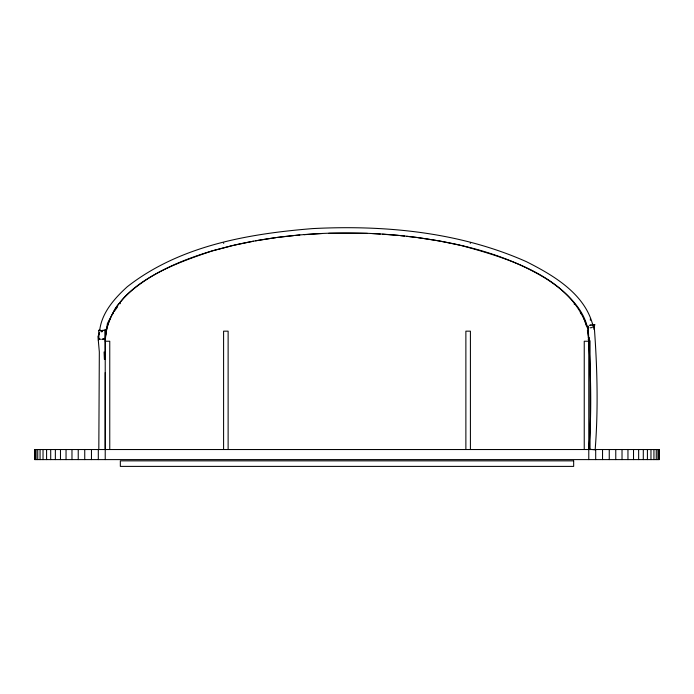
<?xml version="1.0" encoding="UTF-8"?>
<svg xmlns="http://www.w3.org/2000/svg" width="694" height="694" viewBox="0 0 694 694"><rect width="100%" height="100%" fill="white"/><g stroke="black" fill="none" stroke-linecap="round" stroke-linejoin="round"><path stroke-width="1.04" d="M105.219 449.53L105.228 372.548M105.219 340.225L105.236 339.236M98.279 340.112L98.852 339.522M587.844 326.362C590.551 367.239 592.242 408.575 588.781 449.53M99.311 334.742L99.528 332.209M593.908 327.941C592.329 326.119 595.808 324.957 593.76 325.26L594.307 325.373M99.771 329.78C102.053 312.335 114.77 298.099 127.297 286.726C179.642 245.745 248.114 233.791 312.751 228.586C385.023 224.908 459.628 232.039 526.364 261.655C553.378 275.318 584.495 293.484 592.754 324.87M98.93 339.132L98.695 330.353L100.656 330.24M106.867 327.941L107.032 327.325A33.399 33.399 0 0 1 107.501 325.703L108.602 322.58M106.555 329.156L106.338 329.98A15.346 15.346 0 0 0 106.113 330.96L105.748 333.354A76.201 76.201 0 0 0 105.436 336.156M108.68 322.38L109.314 320.845M99.337 333.181L97.958 336.547L99.329 351.953L98.817 449.53M109.548 320.298L110.016 319.249M110.493 318.251L110.728 317.774M112.385 314.668L112.775 313.983M113.165 313.324L113.486 312.803M114.432 311.311L114.822 310.712M594.038 329.537L593.977 328.592M594.107 325.044L594.923 324.592L592.242 324.41M101.393 331.749L102.79 330.544L101.133 331.749M591.331 327.785L593.24 326.631M460.972 245.424C508.129 258.229 571.119 276.949 587.618 328.34C584.227 312.031 572.567 299.235 560.231 288.851A150.104 150.104 0 0 0 546.369 278.875C503.28 252.338 452.592 241.391 402.867 235.795C346.245 230.104 288.565 232.681 233.028 245.424L212.676 250.76C185.194 258.94 157.946 269.914 135.183 287.706A116.375 116.375 0 0 0 123.619 298.229L117.425 305.464A57.029 57.029 0 0 0 114.788 309.307L107.405 323.517L105.271 339.513L105.176 329.26L105.228 358.998M233.028 245.424L212.676 250.76C170.099 264.987 110.129 286.449 105.219 338.715L105.219 459.601M102.348 339.34L102.981 339.201M234.043 245.208L253.457 241.2M590.316 325.165L590.993 325.052L589.197 325.33M104.161 339.01L102.781 339.219L104.187 339.123M255.539 240.818L275.752 237.652M98.964 338.915L98.756 338.906M276.811 237.487L293.553 235.656M295.644 235.422L299.834 234.962M304.102 234.685L322.233 233.514M103.597 339.149L102.695 339.184M98.427 338.941L101.289 339.305M328.687 233.323L367.464 233.375M105.219 341.231L109.756 341.231L109.756 449.53M588.781 341.231L584.244 341.231L584.244 449.53M102.625 330.249L104.117 330.257M371.767 233.514L380.303 234.069M382.437 234.199L398.356 235.422M589.458 449.244L595.157 449.816C598.428 408.506 597.213 365.938 594.133 325.096M592.034 325.052L594.723 325.365M400.447 235.656L404.628 236.107M406.727 236.342L417.189 237.487M593.76 325.26L594.48 325.339M592.008 325.044L593.708 325.252L591.973 325.035M98.973 330.231L100.031 330.518M418.248 237.652L439.528 240.983L459.957 245.208M590.056 327.681L590.594 327.863M100.509 330.526L102.192 331.741L101.055 330.526M574.138 303.963L574.606 304.519M581.225 313.983L581.659 314.625M580.314 312.604L580.774 313.306M583.923 318.737L584.443 320.038M584.999 321.6L585.606 323.439A85.136 85.136 0 0 1 586.222 325.529M587.41 330.24L588.781 340.225M588.104 326.38L588.781 338.715L588.781 459.601M104.074 351.953L104.386 359.388M658.962 449.53L658.962 459.601M657.947 449.53L657.947 459.601M656.264 449.53L656.264 459.601M653.93 449.53L653.93 459.601M650.972 449.53L650.972 459.601M647.415 449.53L647.415 459.601M643.295 449.53L643.295 459.601M638.645 449.53L638.645 459.601M633.518 449.53L633.518 459.601M627.957 449.53L627.957 459.601M622.024 449.53L622.024 459.601M615.769 449.53L615.769 459.601M609.254 449.53L609.254 459.601M602.539 449.53L602.539 459.601M595.695 449.53L595.695 459.601M590.039 340.728L590.039 449.53M470.411 449.53L470.411 331.159L465.874 331.159L465.874 449.53M228.126 449.53L228.126 331.159L223.589 331.159L223.589 449.53M98.305 449.53L98.305 459.601M91.461 449.53L91.461 459.601M84.746 449.53L84.746 459.601M78.231 449.53L78.231 459.601M71.976 449.53L71.976 459.601M66.043 449.53L66.043 459.601M60.482 449.53L60.482 459.601M55.355 449.53L55.355 459.601M50.705 449.53L50.705 459.601M46.585 449.53L46.585 459.601M43.028 449.53L43.028 459.601M40.07 449.53L40.07 459.601M37.736 449.53L37.736 459.601M36.053 449.53L36.053 459.601M35.038 449.53L35.038 459.601M589.544 339.375A1.006 1.006 0 0 1 588.174 339.513M588.174 337.909A1.006 1.006 0 0 1 589.544 338.047M582.535 315.97A19.77 19.77 0 0 1 582.977 316.742M115.291 310.01A80.851 80.851 0 0 1 117.642 306.757M120.019 303.772A80.851 80.851 0 0 1 120.418 303.313M590.169 319.049A0.911 0.911 0 0 1 590.299 320.272M470.159 243.143A0.911 0.911 0 0 1 470.593 243.256M223.407 243.256A0.911 0.911 0 0 1 223.841 243.143M659.3 449.53L34.7 449.53L34.7 459.601L659.3 459.601L659.3 449.53M573.669 460.859L120.331 460.859L120.331 466.394L573.669 466.403L573.669 460.868"/></g></svg>
